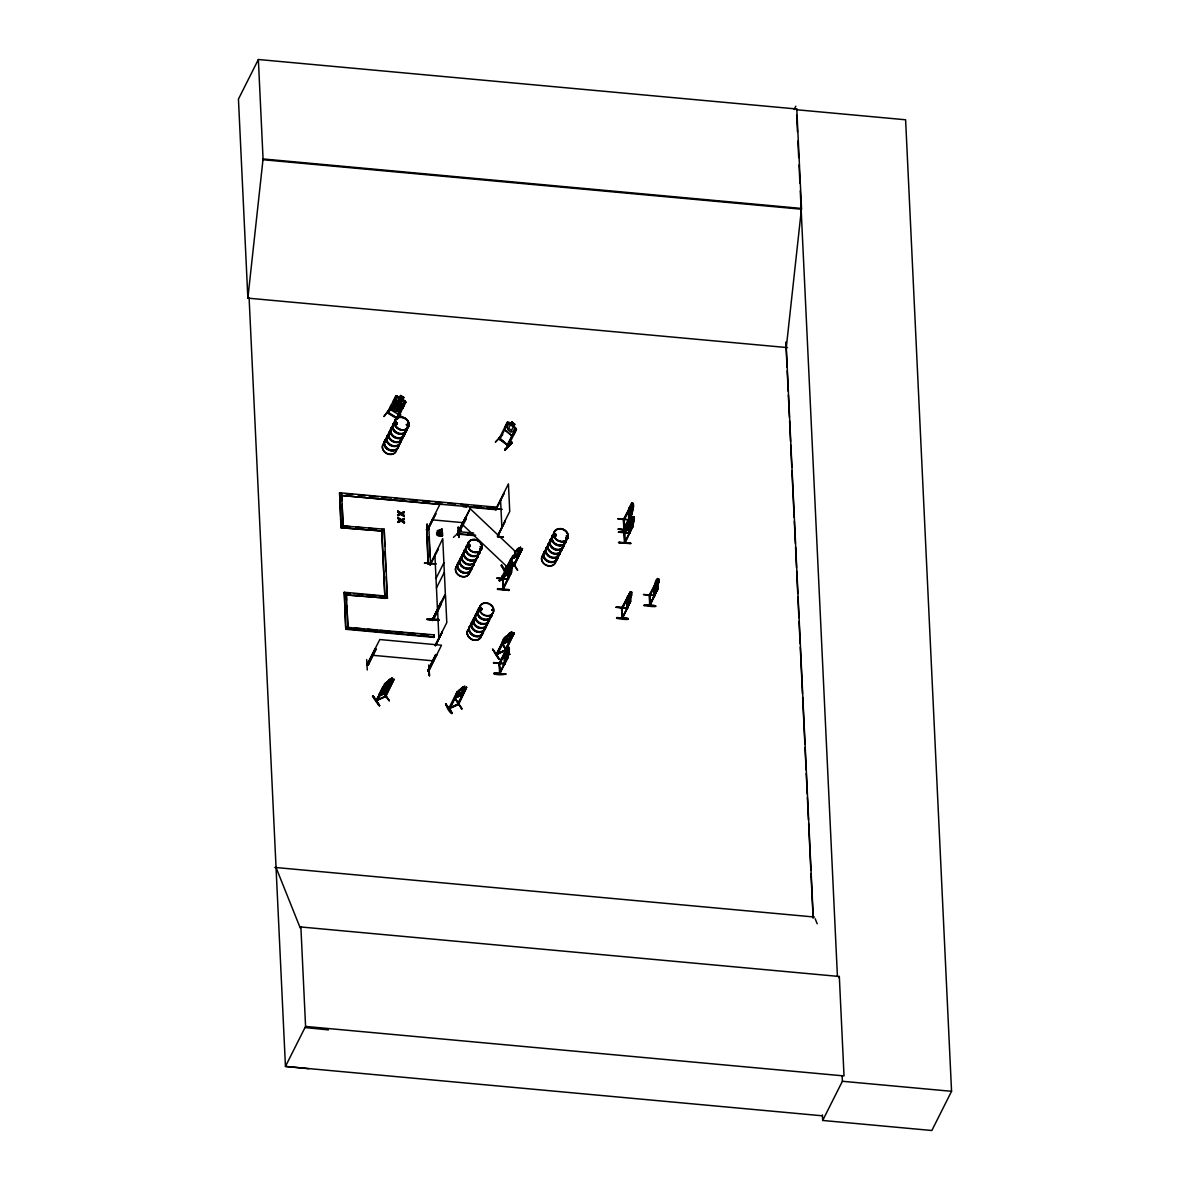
<?xml version="1.0" encoding="UTF-8"?>
<svg xmlns="http://www.w3.org/2000/svg" width="1190" height="1190" viewBox="0 0 1190 1190"><rect width="100%" height="100%" fill="white"/><g stroke="black" fill="none" stroke-linecap="round" stroke-linejoin="round"><path stroke-width="1.5" d="M396.895 411.011L399.334 410.49L404.035 401.194L402.696 399.528L403.871 397.505L400.554 395.452L399.602 397.594L395.898 396.002L387.271 412.752L387.91 411.874L388.58 413.094M387.553 412.231L387.449 412.915M397.891 418.181L396.82 417.452M507.535 422.123L504.872 427.344L504.738 429.947L511.804 435.704L513.887 434.543L516.296 429.382L515.612 427.924L507.371 422.093L498.937 438.976L499.845 439.571L499.503 437.994M441.892 533.641L441.758 529.134L437.816 532.629L438.589 534.414L441.49 534.459L442.026 529.342M457.882 533.313C459.995 535.916 456.901 532.436 457.302 534.355L470.243 508.77L515.731 551.833L502.879 577.343C499.964 574.711 505.081 578.206 502.701 575.781M458.626 534.131L457.763 533.313M502.061 576.659L502.656 577.21M427.136 618.77L438.827 619.365M497.48 589.407L509.037 590.404L497.465 588.857M494.088 673.376L505.795 674.001L494.222 672.975M505.661 674.373C482.843 671.338 498.431 676.664 505.795 673.942M630.685 543.28C594.048 540.974 654.872 545.154 619.112 542.238M616.613 618.309C636.71 621.775 627.1 615.974 616.598 618.354M616.732 617.521L628.305 618.547M630.046 529.922C594.078 526.768 653.979 533.477 618.309 529.163M630.551 543.711L618.949 542.536M628.156 618.949L616.613 617.774M644.073 605.502C663.931 608.819 654.946 603.345 644.058 605.546M644.058 605.07L655.63 606.067M458.105 527.14L458.879 537.568L458.343 527.215M511.551 568.27L511.328 570.62L509.513 574.22L508.636 574.056L509.127 567.645L510.941 564.045L511.358 565.101M377.215 700.226L376.159 700.746L384.653 683.759M377.617 700.166L376.457 700.166L385.01 684.592L376.397 701.059L376.947 700.226M384.608 696.596L393.444 680.442L385.857 696.522L384.742 696.403M376.68 700.494L385.798 696.447L377.423 699.809M433.16 618.264L432.684 619.142L445.357 593.84L442.74 538.624L430.126 564.863L430.349 563.242M432.684 619.038L440.91 602.467L432.967 618.473M508.234 567.377L510.956 562.216L502.507 580.14L507.639 570.664M503.206 578.682L502.939 580.051M511.67 568.285L511.447 572.405L503.013 589.347L511.239 572.673M503.504 589.288L502.671 578.444L502.998 589.243M504.262 655.065C497.004 668.453 499.562 658.873 500.187 672.231M499.636 664.481L507.371 647.851L507.029 648.758M499.577 673.525L507.476 657.029L507.922 657.996L499.651 673.748L508.368 655.021L508.085 656.895M395.139 423.194L396.121 422.405L395.987 423.67M395.63 422.941L396.032 423.61M396.597 424.161L397.133 423.179M397.252 423.893L397.103 422.986M407.039 424.295L408.274 424.25M408.244 424.205L407.798 424.443M407.813 423.819L407.828 424.592M408.096 424.309L407.605 424.607M468.488 545.08L468.86 546.522L470.184 546.359M468.399 545.303L469.634 544.931M470.139 545.407L469.053 546.21L469.455 544.886M470.065 545.764L469.723 546.701M480.165 546.686L481.429 546.805M480.433 547.013L481.4 546.731M480.076 608.7L481.653 609.89M482.158 609.459C482.634 608.298 479.347 610.723 480.953 608.298M481.087 609.726L481.95 608.982M491.842 610.098L492.809 609.949L492.124 610.411M492.943 610.589L492.288 609.592L493.017 609.92M556.325 534.771L555.299 535.485M556.102 534.801L556.265 535.678M566.232 535.887L567.288 535.574M566.41 536.08L567.332 536.378M441.49 534.459L441.46 529.208M509.201 650.841L506.048 658.71L505.2 658.546L505.735 652.135L507.55 648.535L507.952 649.591C510.406 642.154 508.814 657.46 508.948 647.479M658.115 584.498L656.062 590.433L655.199 590.285L655.75 583.874M630.031 508.071L629.48 514.482L630.343 514.63L633.496 506.776L633.363 503.43L632.247 505.527L631.845 504.471L623.917 520.491L623.411 519.331M624.259 519.732L624.096 518.795M624.051 528.881L624.661 528.226M632.887 516.534L623.932 532.897L624.527 543.057L632.991 526.114L632.797 516.401L632.902 518.721L634.002 516.802L632.872 518.899L632.47 517.843L624.557 533.864L624.036 532.704M624.348 529.505L623.739 528.628L632.381 512.831L623.902 529.684L623.739 528.732L632.143 512.994L624.304 529.714L623.694 518.751L623.292 519.524M624.215 532.332L624.988 542.878M624.899 533.105L623.962 533.626L624.795 532.198L624.691 542.253M621.998 608.521L622.474 607.644M622.504 617.179L622.147 618.294L630.611 601.366M649.472 595.699L649.606 605.368L657.847 588.797L650.023 605.517L649.368 594.762M659.052 579.411L658.085 581.33C657.758 572.107 658.115 597.365 658.234 584.498L659.082 579.232L657.966 581.33L657.549 580.274L649.621 596.175M649.74 603.97L650.305 604.951L649.785 595.907M249.126 298.244L247.862 298.14L263.064 158.954L258.364 59.5L796.794 109.004L801.51 208.443L786.293 347.495L786.025 341.976L813.231 916.925M503.072 537.285L497.465 536.75M449.85 708.541L449.017 707.99L450.088 707.5M464.1 692.52L462.151 694.886L454.714 698.307L457.139 691.613L466.629 687.255L457.451 704.435M457.317 704.614L466.168 688.489L458.566 704.584L457.823 704.376M504.813 569.236C506.196 569.147 505.274 570.114 504.664 569.608M512.816 555.581L505.438 569.281M496.572 653.607L505.289 650.246L497.018 653.994M514.467 564.804L513.113 565.86L522.499 548.59L513.336 566.187L514.407 565.756L513.113 565.86L521.964 549.735L514.303 565.786M514.065 633.035L504.872 650.231M506.33 649.695L496.275 654.277L504.768 637.304M511.224 562.721L511.566 572.405L507.937 578.34L507.461 570.352M632.247 512.816L633.363 506.762M632.857 526.099L634.121 520.149M630.477 601.352L630.417 591.653L630.626 594.152L631.622 592.04L630.492 594.137L630.09 593.081L622.117 609.131L621.567 608.045L622.861 616.837M628.275 596.681L627.74 603.092L628.588 603.256L630.64 597.306L630.626 601.441M498.937 438.976L499.116 438.173L508.264 445.908L516.49 429.367L513.678 426.213L514.794 424.295L511.774 421.855L514.705 424.384L513.604 426.288L514.794 428.162L512.979 431.762L510.703 432.074L507.892 429.783L507.163 427.017L508.963 423.417L510.793 423.997L511.849 422.004M507.996 446.22L507.461 445.253M503.191 587.845L503.4 588.381M499.086 663.499L499.636 673.644M499.874 663.871L499.012 664.318M500.083 673.644L499.369 662.934M624.72 541.539L624.988 543.071L632.768 526.367L624.438 542.982M621.894 607.584L622.548 618.22L630.388 601.619L622.623 617.417M649.086 595.268L658.011 578.846M630.655 521.443L630.12 527.854L630.968 528.003L634.166 520.194L634.002 516.802M440.642 534.92L441.847 529.714M433.279 620.168L433.577 620.094M470.258 507.312L495.977 509.677L504.039 493.419L495.709 509.528L496.572 508.576M495.933 508.517L496.185 509.618L496.498 508.532M458.284 532.599L457.674 532.064L466.108 516.505L458.224 532.585M458.507 532.004L457.674 532.064M497.584 588.648L509.156 589.571L509.022 590.448M466.227 519.019L465.186 518.528L466.227 519.019L457.942 534.875L458.998 531.707L473.694 533.061M441.921 529.208L441.758 532.674M505.482 661.952L504.307 662.815L503.92 654.842L513.515 632.738C508.651 634.434 501.377 637.587 502.373 643.924M628.023 606.632L626.907 607.227L627.413 596.428M654.872 583.606C653.756 613.534 651.956 581.464 657.609 578.444M439.586 534.905L441.669 529.699M435.168 645.694L446.8 622.578L445.491 594.97L432.758 620.659M495.992 508.532L495.947 508.889M428.162 529.342L427.418 529.238M395.363 422.688L395.303 423.714M462.285 557.411L462.107 558.184M480.492 546.656L481.414 546.954M473.977 620.823L473.798 621.596M481.4 609.607L480.73 608.105M554.555 534.28L554.689 535.53L556.042 535.678M556.31 534.95L554.957 534.95M258.364 59.5L238.446 99.097L247.862 298.14L787.557 347.614M439.036 504.441L341.679 495.501L496.215 509.186L496.126 507.178L339.581 492.734L340.965 527.735L382.035 531.008L340.965 527.735M341.589 493.478L343.211 527.944M396.002 396.091L393.414 401.238L393.414 403.812M392.417 405.255L388.282 413.465M393.801 402.413L396.359 397.415M399.736 411.844L396.434 418.553L404.466 402.443M397.445 418.523L396.865 417.541L396.329 418.478M402.755 399.438L405.894 402.19L397.296 418.969L387.375 412.811M398.605 417.556L400.866 415.057M345.665 627.249L434.097 634.865L433.948 637.379L345.769 629.272L344.282 592.248L385.114 596.012L379.357 595.982M346.29 592.947L347.926 627.457M384.712 546.031L384.191 529.193L343.122 525.935L350.47 526.605M400.42 513.44L397.743 512.176L397.877 511.075L401.015 513.083L403.99 511.685L403.856 512.845L401.521 513.931L404.02 516.267L400.926 514.273L397.906 515.701L398.04 514.541L400.42 513.44L397.877 511.075M397.906 515.701L398.04 514.541M400.732 520.149L398.07 518.899L398.189 517.784L401.328 519.807L404.303 518.394L404.184 519.554L401.848 520.64L404.347 522.975L401.253 520.997L398.234 522.425L398.353 521.265L400.732 520.149L398.189 517.784M397.713 511.403L401.015 513.083M400.926 514.273L404.02 516.267M401.521 513.931L404.035 512.518M398.234 522.425L398.353 521.265M403.856 512.845L403.99 511.685M345.769 629.272L344.282 592.248M398.025 518.111L401.328 519.807M401.253 520.997L404.347 522.975M403.99 515.478L401.685 513.604M401.848 520.64L404.347 519.227M404.184 519.554L404.303 518.394M404.303 522.187L402.012 520.313M384.965 598.511L381.693 529.476L383.939 529.684M387.449 598.228L346.379 594.955L387.449 598.228L384.191 529.193M426.987 529.49L427.21 524.016L427.255 534.667M428.043 563.926L426.66 528.925L428.906 529.134L430.542 563.644L428.043 563.926L430.289 564.134M427.299 529.342L440.032 504.144M427.403 529.743L435.763 513.708L427.85 529.847L428.103 528.702M427.939 529.386L435.763 513.708M428.906 529.134L426.407 529.416M366.699 659.632L367.264 670M368.29 664.838L376.055 649.145L375.014 649.056L367.308 664.511M368.171 664.823L376.055 649.145M442.412 535.798C428.95 537.895 443.171 521.458 442.591 535.634M437.474 535.336L442.427 535.738M424.473 563.227L436.209 563.896L424.503 563.078M442.174 531.023L437.251 530.576M430.126 564.863L438.351 548.173M430.066 564.715L438.396 549.111M502.463 434.856L495.561 441.892M499.622 439.452L507.877 423.566L507.044 422.896L507.639 423.819M373.125 695.927C392.67 725.245 359.707 676.5 379.565 705.506M453.45 537.315L461.333 530.338M511.774 421.855L510.808 423.774M461.541 525.563L470.898 506.985M436.001 578.474L443.885 562.796M458.001 534.994L457.629 533.745M389.071 683.848L382.6 687.433L379.119 694.35C379.03 698.456 387.33 691.524 388.401 689.664M377.319 700.731L386.214 683.001L389.145 679.758M388.996 679.639L392.179 678.211L384.563 683.789M505.11 450.088L512.146 442.799L505.11 450.132L504.813 449.433M507.133 445.581L515.211 429.531M389.428 679.728L391.287 678.806M507.104 445.61L512.845 434.231M436.447 587.964L444.331 572.286M391.971 678.226L391.004 680.159L392.239 680.04L390.424 683.64L385.188 687.374L384.4 686.6L386.185 685.306M391.079 680.264L392.105 678.107M390.29 683.715L386.155 689.635L383.269 691.093L382.496 690.334M504.694 449.686L511.849 442.159L512.161 442.873M390.469 685.395L386.438 692.045M438.842 620.526L427.374 619.276M383.522 692.803L389.249 700.776L383.567 692.58M440.91 602.467L433.086 619.187M433.056 620.288L441.103 604.535M490.206 508.383L501.912 509.201M496.126 507.178L495.977 509.677M495.665 509.454L508.428 483.854L509.737 511.462L497.346 536.095M434.097 634.865L433.948 637.379M435.138 645.233L442.382 631.667L435.57 645.739M435.54 645.263L441.624 633.184M427.731 670.729L435.689 654.634L436.73 654.738L428.742 670.863L427.731 670.729L429.278 670.208M435.689 654.634L427.939 670.744L427.879 669.896M428.98 670.773L429.248 669.851M428.831 670.803L441.52 645.203L379.803 639.536L367.011 664.719L368.603 664.63L367.561 664.645M308.879 1068.724L285.451 1066.433L305.577 1026.435L844.022 1075.924L839.322 976.484L300.877 926.98L300.296 928.126L276.05 867.54M505.319 520.551L497.866 536.08M497.747 536.125L505.348 521.027M429.441 675.756L428.861 665.091L429.426 675.459M429.382 675.741L428.876 665.389M501.6 564.938C504.902 575.573 513.768 580.943 501.526 564.997M508.398 578.935L497.004 578.147M497.033 578.191L508.591 579.158L496.87 578.325M499.607 580.973L507.356 574.294L499.592 580.988L499.279 580.214M499.324 580.303L506.999 573.892M506.211 566.619L504.634 569.757L505.601 569.311M507.223 565.384L504.991 570.084M502.016 576.689L510.168 560.624L510.941 561.353L510.168 560.624M502.611 577.254L503.43 576.54M502.507 580.14L510.733 563.465L502.849 579.143L503.548 587.83M517.858 548.873L519.747 548.01M511.581 568.314L512.682 566.395L512.355 562.989L511.507 564.923M507.476 572.807L512.488 563.004M512.801 555.7L513.604 556.518L516.564 555.15L518.914 552.889L520.729 549.289L519.465 549.364L520.447 547.445M519.539 549.468L520.58 547.326L514.601 552.101M507.669 575.99L512.682 566.395M502.835 588.41L510.837 572.628L511.284 573.61M445.581 704.004C458.894 719.816 447.797 713.479 445.804 703.692M517.486 570.233L511.269 560.505M457.228 691.583L448.749 708.466M449.18 708.853L457.585 692.446L456.93 693.16M457.585 692.446L449.641 708.035M461.854 708.898L455.517 699.259L461.809 708.883M457.005 694.454L457.808 695.272L460.768 693.919L463.118 691.643L464.784 686.08L458.596 690.408M460.709 689.575L461.69 687.641M452.185 713.122L445.61 703.974M466.51 687.314L457.808 704.956M461.854 708.675L455.815 699.318M499.041 659.394C484.449 634.508 498.952 662.205 499.666 658.873M504.486 638.881L496.557 654.634L505.125 638.152M497.346 653.786L497.48 653.176M497.435 654.307L506.36 636.576L508.264 635.192C508.041 632.797 514.898 629.912 511.284 633.943L513.589 632.842M505.11 663.752L493.642 662.533M507.922 651.748L509.781 654.47L503.058 644.965M509.305 633.378L508.19 635.177M504.857 650.335L513.708 634.211L499.488 663.529M499.027 663.604L507.609 646.72L508.338 655.036M508.085 649.606L509.082 647.494M505.363 661.938L507.937 656.806M794.191 109.435L795.812 106.193M796.794 109.004L796.437 109.733L905.605 119.773L951.554 1091.304L931.844 1130.5L822.677 1120.459L822.409 1114.896M617.818 518.81L629.391 519.881M629.168 507.907L631.771 502.641L632.277 505.348M623.411 520.327L631.697 503.787M624.17 519.019L624.452 528.152M630.046 533.061L618.607 531.811M632.366 505.527L633.348 503.608M633.169 506.524L632.753 505.125M624.096 533.849L632.336 517.174M633.705 517.858L633.809 519.896M616.108 607.272L627.621 607.926M616.241 607.108L627.636 607.926M621.716 609.102L629.956 592.412L622.132 608.209M631.325 593.096L631.429 595.134M631.622 592.04L630.804 597.365M622.013 618.071L622.876 617.625M643.537 594.613L655.11 595.684M649.011 595.327L649.413 594.554M657.415 579.59L649.576 596.309M658.888 582.327L658.472 580.928M650.008 604.505L657.951 588.529L649.621 605.487M838.742 977.63L839.322 976.484M822.677 1120.459L842.386 1081.279L842.118 1075.715M499.889 663.975L499.83 662.889M438.589 534.414L441.52 529.624M393.83 400.033L395.318 399.989L403.946 406.028M392.908 401.863L396.731 403.246M391.227 405.195L391.302 407.754C391.793 413.019 405.255 411.071 399.111 412.409M391.302 407.754L391.406 405.165M398.248 414.15L400.301 412.96L398.234 414.343L390.365 409.568L390.484 406.995M397.534 401.372L402.146 404.972M402.949 407.947L399.855 405.136L401.149 406.891M395.452 396.85L396.166 397.698M395.839 396.091L397.326 396.062M393.236 401.268L393.31 403.827L401.119 408.661L403.291 407.367M383.998 416.396L390.32 408.125L384.072 416.396M388.386 413.451L388.788 412.752L396.687 417.645M399.572 397.371L397.609 397.207L395.794 400.807L396.687 403.38L399.795 405.314L402.235 404.793M403.812 397.609L400.48 395.541M405.894 402.19L405.061 400.777M405.373 403.008L404.273 402.726M397.505 418.895L400.495 414.432M450.028 708.452L458.805 690.855L460.723 689.486M458.849 704.019L448.823 708.511M458.507 704.554L449.046 708.838M441.758 529.134L440.122 531.35L438.218 531.796M387.36 690.334C370.432 698.545 386.006 692.639 389.353 688.028M391.213 684.414L389.338 686.734L382.169 690.26M391.376 684.473C390.38 686.585 381.573 693.294 382.064 688.906M517.918 556.102L519.896 553.766M437.95 533.581L441.416 529.49M396.865 423.58L396.82 422.718M468.711 545.808L469.529 545.124M470.169 545.913L469.232 546.284M480.403 609.206L480.656 608.432M556.399 535.381L555.492 535.887M379.075 705.804L372.5 696.447M500.916 565.488L507.818 574.621M493.121 649.725L499.562 659.096M368.156 665.225L367.264 665.165M427.671 670.312L428.846 670.401M508.755 422.108L510.867 423.923M504.768 427.27L504.843 429.932L511.879 435.614M495.397 442.115L502.641 434.662M499.755 439.497L500.38 438.753M516.043 430.2L514.958 429.783M504.59 449.716L511.849 442.159M384.444 688.653L382.273 690.884L383.329 690.349M437.816 532.629L441.386 529.342M439.065 531.335L441.594 529.134M384.117 686.303L382.6 687.433M381.737 689.174L383.165 687.939M501.927 576.451L502.344 576.079M499.116 580.541L507.089 573.61L507.371 574.368M384.727 683.863L386.096 682.703M384.906 695.927L385.857 695.555M457.615 703.945L458.224 704.093M629.778 517.888L628.618 518.751L629.644 517.992M630.403 531.261L629.257 532.123L630.403 531.38M628.023 606.498L626.877 607.376L626.624 599.403M654.366 594.405L655.363 593.676L654.336 594.554M507.832 578.191L508.844 577.462M430.512 564.789L430.602 563.971M395.735 422.822L396.508 422.524M397.058 423.967L395.288 423.387M555.165 534.131L555.968 534.072M555.819 535.47L556.206 534.593M567.318 536.274L566.5 536.199M401.075 408.557L403.172 407.278M390.171 681.796L387.003 683.268M385.857 685.946L388.743 684.488L385.962 685.827M385.144 691.167L382.258 692.625L381.484 691.866M379.149 695.629L386.482 692.059M386.081 682.658L393.979 679.297L385.129 696.343M385.01 684.592L384.385 685.336M393.682 680.769L392.596 680.873M376.263 700.687L386.185 695.823M389.249 700.776L383.909 692.639M400.852 513.411L403.827 512.012M398.07 515.374L401.089 513.946M401.164 520.134L404.139 518.721M398.397 522.098L401.417 520.67M397.877 514.868L400.256 513.768M398.189 521.592L400.569 520.476M520.58 547.326L517.412 548.783L516.445 550.717M514.407 551.699L522.499 548.59M522.187 550.063L521.101 550.137M510.451 559.449L517.962 556.132L510.51 559.553M511.64 560.579L517.65 570.144M508.814 567.526L505.304 569.564M514.378 564.848L513.619 565.622M505.274 569.519L509.037 567.853M506.211 636.278L508.323 635.296M513.931 634.538L512.845 634.612M502.269 644.028L509.707 640.607C516.371 633.125 501.154 648.937 502.18 642.436M502.849 645.292L506.434 649.591M506.211 649.264L505.14 649.755L506.3 649.785M496.736 654.56L506.048 650.216M503.013 644.965L509.751 654.441M463.743 688.236L466.629 687.255M466.391 688.817L465.305 688.891M462.092 694.782L454.714 698.307M450.013 707.663L457.525 704.212M387.464 412.454L388.416 412.826M468.786 544.782L469.901 544.886M480.463 608.179L480.001 609.265M499.354 437.92L508.264 445.908L498.922 438.827M507.52 444.554L508.294 445.64M384.995 696.879L393.905 679.207L391.213 680.144M502.954 645.203L509.394 654.604M400.331 408.572L397.877 409.092L394.753 407.203L393.86 404.645M511.224 633.839L512.473 633.749L508.309 639.625L505.348 640.979L504.545 640.175M392.998 401.952L402.83 407.902M555.775 535.396L554.763 534.622M492.392 609.875L492.244 609.905M502.344 576.302L503.013 576.912M511.254 562.602L511.492 565.101M510.391 564.357L510.733 563.465M430.334 564.447L430.825 563.391M440.969 603.404L440.508 602.423M438.723 620.154L427.151 619.157L438.708 620.228M507.922 657.996L507.476 657.029M375.029 649.413L376.07 649.502M435.704 655.006L436.745 655.095M493.523 662.77L505.229 663.589M427.85 670.714L428.861 670.773M492.957 508.755L501.778 509.409M498.253 536.541L503.221 536.943L498.119 537.092M438.961 620.317L427.225 619.618M263.064 158.954L801.51 208.443M262.692 159.683L801.138 209.187M632.292 503.043L632.663 510.956M633.407 506.806L633.244 503.415M632.188 513.931L631.741 512.964M617.848 518.662L629.421 519.732M634.166 520.194L633.868 516.787M345.264 493.82L352.612 494.505M358.116 495.01L365.464 495.68M369.138 496.022L378.316 496.87M381.99 497.197L391.183 498.045M394.857 498.387L404.035 499.22M409.553 499.726L416.902 500.41M422.405 500.916L429.754 501.585M435.257 502.091L442.606 502.775M448.124 503.281L455.473 503.95M460.976 504.456L468.325 505.14M473.843 505.646L481.191 506.315M486.695 506.821L494.043 507.505M462.91 506.643L466.584 506.985M632.812 527.304L632.366 526.337M618.473 532.034L630.194 532.927M432.149 519.822L463.014 522.663M467.938 533.046L471.612 533.373M459.102 533.715L475.628 535.247M458.849 534.206L475.39 535.723M355.974 527.125L363.322 527.795M368.841 528.301L376.189 528.97M657.891 589.734L657.445 588.767M643.567 594.465L655.14 595.536M629.599 593.304L629.956 592.412M631.786 595.446L631.488 592.04M630.432 602.557L629.986 601.575M616.093 607.287L627.665 608.343M344.044 592.739L349.964 593.289M353.638 593.631L362.816 594.465M366.49 594.807L375.683 595.654M347.51 627.428L351.184 627.77M354.858 628.097L364.036 628.945M367.71 629.287L376.903 630.12M380.577 630.462L389.755 631.31M395.273 631.816L402.622 632.485M408.125 632.991L415.474 633.675M420.992 634.181L428.34 634.85M346.007 628.781L434.186 636.888M506.524 648.52L507.044 658.71M504.843 651.867L503.92 654.842M371.92 655.214L433.636 660.881M274.786 867.421L814.495 917.044M842.386 1081.279L951.554 1091.304M822.052 1115.774L285.451 1066.433L249.112 298.125L247.847 297.991M304.997 1027.565L328.425 1029.871M397.668 401.417L395.675 401.045L392.864 406.563L393.771 409.122M394.678 402.964L396.672 403.336M481.013 608.105L482.01 608.685M429.129 669.836L428.103 670.104M458.031 531.975L457.838 531.722M513.44 632.827L514.169 632.961M397.341 402.056L400.465 403.96M396.344 403.975L399.468 405.879M395.526 405.656L398.65 407.56M391.48 407.635L399.171 412.32M397.267 396.151L404.912 400.896M397.46 401.848L400.569 403.767M387.568 412.528L397.46 418.374M500.291 438.917L507.431 444.718M458.076 534.935L457.347 534.325M462.36 524.448L507.847 567.511M632.262 503.147L623.352 519.539L623.887 529.565M630.507 591.772L621.552 608.149L622.072 618.071M386.75 686.957C389.041 687.85 386.185 689.769 385.872 687.716M380.071 692.714L380.16 694.097M373.05 695.986L379.595 705.551M454.595 696.894L454.833 698.203M445.729 703.751L452.126 713.167M402.964 404.764L403.752 406.073M815.165 918.725L817.188 923.782M379.164 694.187L379.223 695.734M511.031 565.741L511.224 568.909M509.231 569.341L509.409 572.509M505.066 663.901L493.493 662.904M426.779 524.284L427.031 529.461M796.69 115.266L797.479 131.837M797.91 141.045L798.698 157.615M799.04 164.979L799.918 183.394M800.26 190.772L837.388 975.651M785.98 344.862L787.036 367.13M787.215 370.834L788.182 391.242M788.36 394.961L789.416 417.229M789.58 420.933L790.547 441.341M790.725 445.06L791.781 467.328M791.96 471.032L794.147 517.427M794.325 521.131L795.381 543.399M795.56 547.117L796.512 567.526M796.69 571.23L797.746 593.498M797.925 597.216L798.892 617.625M799.07 621.329L800.111 643.597M800.29 647.315L802.491 693.696M802.655 697.414L804.857 743.795M805.035 747.513L806.091 769.766M806.255 773.485L807.222 793.894M807.4 797.598L808.456 819.865M808.635 823.584L810.821 869.964M811 873.683L813.112 918.219M658.933 579.396L659.082 582.564M630.031 533.254L618.458 532.183M628.781 518.617L629.287 507.818L628.29 510.793L628.751 518.766M629.406 531.99L628.885 524.15L629.391 532.138M500.544 499.532L501.853 527.14M437.608 610.649L438.917 638.256M434.856 554.287L437.474 609.518M428.995 536.883L429.947 556.861M426.66 528.925L428.281 563.435M404.154 515.151L404.184 515.939M404.466 521.86L404.511 522.648M384.98 551.491L385.917 571.468M386.17 576.912L387.122 596.904M381.782 531.305L384.876 596.696M341.664 495.248L341.932 500.707M342.095 504.337L343.122 526.129M346.379 594.762L346.632 600.221M346.885 605.665L347.837 625.643M339.581 492.734L341.218 527.259M300.877 926.98L305.577 1026.435M390.365 406.935L390.365 409.568M476.089 558.541A7.408 6.188 26.7 0 1 465.588 563.108A7.408 6.188 26.7 0 1 465.067 551.996M480.001 550.836A7.452 6.233 26.7 0 1 469.44 555.447A7.452 6.233 26.7 0 1 468.905 544.261M477.666 556.816A7.452 6.233 26.7 0 1 467.268 559.761A7.452 6.233 26.7 0 1 465.29 549.468M480.016 548.664A7.557 6.307 26.7 0 1 475.822 556.087A7.557 6.307 26.7 0 1 466.525 551.863A7.557 6.307 26.7 0 1 469.098 543.696M475.985 558.839A7.452 6.233 26.7 0 1 465.424 563.435A7.452 6.233 26.7 0 1 464.888 552.249M477.726 553.216A7.557 6.307 26.7 0 1 469.143 560.401A7.557 6.307 26.7 0 1 465.349 549.155M478.172 554.704A7.557 6.307 26.7 0 1 468.339 559.821A7.557 6.307 26.7 0 1 465.454 548.932M478.187 554.451A7.452 6.233 26.7 0 1 468.488 559.493A7.452 6.233 26.7 0 1 465.662 548.739M480.046 548.426A7.452 6.233 26.7 0 1 471.582 555.522A7.452 6.233 26.7 0 1 467.834 544.425M475.762 559.181A7.408 6.188 26.7 0 1 466.123 564.209A7.408 6.188 26.7 0 1 463.297 553.514M473.798 563.168A7.452 6.233 26.7 0 1 463.237 567.764A7.452 6.233 26.7 0 1 462.717 556.578M471.627 567.496A7.452 6.233 26.7 0 1 461.065 572.093A7.452 6.233 26.7 0 1 460.53 560.906M471.686 568.924A7.557 6.307 26.7 0 1 460.322 571.364A7.557 6.307 26.7 0 1 460.604 560.579M474.037 562.929A7.557 6.307 26.7 0 1 463.327 567.585A7.557 6.307 26.7 0 1 462.791 556.251M474.141 562.706A7.557 6.307 26.7 0 1 463.431 567.362A7.557 6.307 26.7 0 1 462.895 556.028M469.886 570.873A7.408 6.188 26.7 0 1 460.247 575.886A7.408 6.188 26.7 0 1 457.421 565.205M471.969 567.035A7.557 6.307 26.7 0 1 462.137 572.152A7.557 6.307 26.7 0 1 459.251 561.249M471.999 566.767A7.452 6.233 26.7 0 1 462.3 571.825A7.452 6.233 26.7 0 1 459.459 561.07M474.007 564.09A7.452 6.233 26.7 0 1 463.609 567.05A7.452 6.233 26.7 0 1 461.631 556.741M469.797 571.126A7.452 6.233 26.7 0 1 460.099 576.183A7.452 6.233 26.7 0 1 457.257 565.428M406.876 428.445A7.452 6.233 26.7 0 1 396.315 433.041A7.452 6.233 26.7 0 1 395.779 421.855M407.248 427.716A7.452 6.233 26.7 0 1 396.687 432.312A7.452 6.233 26.7 0 1 396.151 421.126M406.117 424.399A7.452 6.233 26.7 0 1 406.921 426.02M404.704 432.773A7.452 6.233 26.7 0 1 395.006 437.816A7.452 6.233 26.7 0 1 392.164 427.061M404.927 432.52A7.557 6.307 26.7 0 1 394.217 437.191A7.557 6.307 26.7 0 1 393.682 425.841M405.046 432.297A7.557 6.307 26.7 0 1 394.336 436.968A7.557 6.307 26.7 0 1 393.801 425.618M405.061 432.044A7.452 6.233 26.7 0 1 394.5 436.641A7.452 6.233 26.7 0 1 393.979 425.455M407.099 428.207A7.557 6.307 26.7 0 1 396.389 432.863A7.557 6.307 26.7 0 1 395.853 421.513M407.218 427.984A7.557 6.307 26.7 0 1 396.508 432.639A7.557 6.307 26.7 0 1 395.972 421.29M402.889 436.373A7.452 6.233 26.7 0 1 393.191 441.43A7.452 6.233 26.7 0 1 390.35 430.676M402.637 434.454A7.408 6.188 26.7 0 1 394.217 441.505A7.408 6.188 26.7 0 1 390.498 430.482M402.637 436.789A7.408 6.188 26.7 0 1 392.135 441.356A7.408 6.188 26.7 0 1 391.614 430.23M398.501 445.09A7.452 6.233 26.7 0 1 388.803 450.147A7.452 6.233 26.7 0 1 385.962 439.393M398.843 444.629A7.557 6.307 26.7 0 1 388.133 449.299A7.557 6.307 26.7 0 1 387.598 437.95M398.873 444.376A7.452 6.233 26.7 0 1 388.297 448.972A7.452 6.233 26.7 0 1 387.776 437.786M396.687 448.719A7.452 6.233 26.7 0 1 386.11 453.316A7.452 6.233 26.7 0 1 385.59 442.13M396.761 448.466A7.408 6.188 26.7 0 1 387.122 453.494A7.408 6.188 26.7 0 1 384.296 442.799M398.724 444.852A7.557 6.307 26.7 0 1 388.892 449.969A7.557 6.307 26.7 0 1 386.021 439.08M400.346 439.08A7.452 6.233 26.7 0 1 391.882 446.176A7.452 6.233 26.7 0 1 388.133 435.064M401.015 440.3A7.557 6.307 26.7 0 1 391.183 445.432A7.557 6.307 26.7 0 1 388.297 434.529M401.045 440.047A7.452 6.233 26.7 0 1 391.346 445.09A7.452 6.233 26.7 0 1 388.505 434.35M487.796 621.939A7.423 6.203 26.7 0 1 477.264 626.52A7.423 6.203 26.7 0 1 476.744 615.379M491.693 614.248A7.452 6.233 26.7 0 1 481.132 618.845A7.452 6.233 26.7 0 1 480.596 607.659M489.521 618.577A7.452 6.233 26.7 0 1 478.945 623.173A7.452 6.233 26.7 0 1 478.425 611.987M489.566 620.005A7.557 6.307 26.7 0 1 478.216 622.444A7.557 6.307 26.7 0 1 478.499 611.645M491.916 614.01A7.557 6.307 26.7 0 1 481.206 618.666A7.557 6.307 26.7 0 1 480.671 607.317M491.857 615.453A7.557 6.307 26.7 0 1 480.507 617.893A7.557 6.307 26.7 0 1 480.79 607.093M487.647 622.221A7.423 6.203 26.7 0 1 477.993 627.249A7.423 6.203 26.7 0 1 475.167 616.554M489.551 616.152A7.452 6.233 26.7 0 1 481.087 623.248A7.452 6.233 26.7 0 1 477.339 612.151M491.887 615.171A7.452 6.233 26.7 0 1 481.489 618.116A7.452 6.233 26.7 0 1 479.511 607.822M487.617 622.385A7.467 6.233 26.7 0 1 477.904 627.442A7.467 6.233 26.7 0 1 475.048 616.673M485.49 626.58A7.452 6.233 26.7 0 1 474.929 631.176A7.452 6.233 26.7 0 1 474.394 619.99M485.847 625.851A7.452 6.233 26.7 0 1 475.286 630.447A7.452 6.233 26.7 0 1 474.765 619.261M483.319 630.893A7.452 6.233 26.7 0 1 472.757 635.505A7.452 6.233 26.7 0 1 472.222 624.304M483.542 630.655A7.557 6.307 26.7 0 1 472.832 635.326A7.557 6.307 26.7 0 1 472.296 623.977M483.482 632.113A7.557 6.307 26.7 0 1 472.118 634.553A7.557 6.307 26.7 0 1 472.4 623.753M485.713 626.327A7.557 6.307 26.7 0 1 475.003 630.997A7.557 6.307 26.7 0 1 474.468 619.648M485.832 626.104A7.557 6.307 26.7 0 1 475.122 630.774A7.557 6.307 26.7 0 1 474.587 619.425M481.459 634.523A7.423 6.203 26.7 0 1 471.805 639.551A7.423 6.203 26.7 0 1 468.979 628.841M481.593 634.27A7.423 6.203 26.7 0 1 471.924 639.298A7.423 6.203 26.7 0 1 469.098 628.588M483.512 631.831A7.452 6.233 26.7 0 1 473.114 634.776A7.452 6.233 26.7 0 1 471.136 624.467M474.974 616.926A7.423 6.203 26.7 0 0 477.8 627.621A7.423 6.203 26.7 0 0 487.454 622.593A7.423 6.203 26.7 0 1 477.815 627.606A7.423 6.203 26.7 0 1 474.974 616.911M481.578 634.374A7.467 6.233 26.7 0 1 471.865 639.432A7.467 6.233 26.7 0 1 469.024 628.662M565.726 538.341A7.438 6.218 26.7 0 1 561.606 545.66A7.438 6.218 26.7 0 1 552.457 541.495A7.438 6.218 26.7 0 1 554.986 533.462M563.078 547.504A7.452 6.233 26.7 0 1 551.788 547.787A7.452 6.233 26.7 0 1 552.8 537.776M563.569 542.67A7.452 6.233 26.7 0 1 563.733 546.002M563.792 542.402A7.557 6.307 26.7 0 1 559.597 549.825A7.557 6.307 26.7 0 1 550.301 545.6A7.557 6.307 26.7 0 1 552.874 537.434M564.239 543.889A7.557 6.307 26.7 0 1 553.529 548.56A7.557 6.307 26.7 0 1 552.993 537.211M564.239 543.637A7.438 6.218 26.7 0 1 553.707 548.218A7.438 6.218 26.7 0 1 553.172 537.062M562.037 547.98A7.423 6.203 26.7 0 1 551.52 552.562A7.423 6.203 26.7 0 1 551 541.42M562.156 547.742A7.423 6.203 26.7 0 1 551.639 552.324A7.423 6.203 26.7 0 1 551.119 541.182M565.964 538.073A7.557 6.307 26.7 0 1 557.381 545.273A7.557 6.307 26.7 0 1 553.588 534.013M566.083 537.85A7.557 6.307 26.7 0 1 557.5 545.05A7.557 6.307 26.7 0 1 553.692 533.789M566.44 539.308A7.452 6.233 26.7 0 1 556.741 544.365A7.452 6.233 26.7 0 1 553.9 533.611M561.844 548.382A7.423 6.203 26.7 0 1 551.312 552.963A7.423 6.203 26.7 0 1 550.791 541.822M555.968 560.073A7.423 6.203 26.7 0 1 545.437 564.655A7.423 6.203 26.7 0 1 544.916 553.514M555.834 560.312A7.423 6.203 26.7 0 1 545.317 564.893A7.423 6.203 26.7 0 1 544.797 553.752M557.366 555.001A7.452 6.233 26.7 0 1 549.84 562.349A7.452 6.233 26.7 0 1 544.068 552.22M557.589 554.733A7.557 6.307 26.7 0 1 549.006 561.918A7.557 6.307 26.7 0 1 545.213 550.673M557.708 554.51A7.557 6.307 26.7 0 1 549.126 561.695A7.557 6.307 26.7 0 1 545.317 550.449M558.051 555.968A7.438 6.218 26.7 0 1 548.367 560.996A7.438 6.218 26.7 0 1 545.526 550.271M559.85 552.368A7.438 6.218 26.7 0 1 550.182 557.396A7.438 6.218 26.7 0 1 547.341 546.671M560.207 551.892A7.557 6.307 26.7 0 1 550.375 557.024A7.557 6.307 26.7 0 1 547.489 546.121M560.237 551.639A7.452 6.233 26.7 0 1 550.539 556.682A7.452 6.233 26.7 0 1 547.697 545.942M401.64 404.823L398.397 405.76L399.468 409.39L397.52 405.76L393.667 405.879L397.014 404.897L396.032 401.432L397.891 404.868L401.64 404.823M508.368 567.392L507.371 570.367L508.368 567.496M629.793 521.175L628.885 524.15L629.793 521.175M399.275 398.248L394.545 407.575L397.668 409.479L402.384 400.167L399.275 398.248M398.04 402.071L399.721 403.931L398.04 402.071M399.037 400.152L400.718 402.012L399.037 400.152M400.956 396.329L402.637 398.219L400.956 396.329M510.465 424.652L508.666 428.251L511.477 430.542L513.277 426.927L510.465 424.652M512.102 422.807L513.589 424.919L512.102 422.807M387.776 682.227L384.043 689.546L386.929 688.088L390.677 680.799L387.776 682.227M387.509 683.447L389.368 682.495L387.509 683.447M516.192 551.372L514.378 554.971L517.338 553.618L519.152 550.018L516.192 551.372M512.206 564.06L511.998 566.738L512.206 564.06M460.396 690.126L458.581 693.725L461.541 692.372L463.356 688.772L460.396 690.126M462.047 687.641L463.951 686.764L462.047 687.641M507.937 635.847L506.122 639.447L509.082 638.078L510.897 634.478L507.937 635.847M509.603 633.348L511.492 632.47L509.603 633.348M507.639 650.231L505.824 653.831L505.973 656.999L507.788 653.399L507.639 650.231M508.785 648.55L508.561 651.228L508.785 648.55M631.92 506.166L630.105 509.766L630.254 512.935L632.069 509.335L631.92 506.166M632.559 519.539L630.745 523.139L630.893 526.307L632.708 522.707L632.559 519.539M630.164 594.777L628.365 598.377L628.513 601.56L630.328 597.945L630.164 594.777M657.639 581.97L655.824 585.569L655.973 588.738L657.787 585.138L657.639 581.97M398.561 399.349L401.908 401.387L398.561 399.349M468.875 548.501A7.452 6.233 26.7 0 0 481.37 549.646A7.452 6.233 26.7 0 0 474.661 539.382A7.452 6.233 26.7 0 0 468.875 548.501M468.726 548.828A7.408 6.188 26.7 0 0 481.147 549.973A7.408 6.188 26.7 0 0 474.483 539.784A7.408 6.188 26.7 0 0 468.726 548.828M468.801 548.62A7.467 6.233 26.7 0 0 481.325 549.78A7.467 6.233 26.7 0 0 474.602 539.501A7.467 6.233 26.7 0 0 468.801 548.62M395.735 426.094A7.452 6.233 26.7 0 0 408.244 427.24A7.452 6.233 26.7 0 0 401.536 416.991A7.452 6.233 26.7 0 0 395.735 426.094A7.467 6.233 26.7 0 0 408.185 427.389A7.467 6.233 26.7 0 0 401.461 417.11A7.467 6.233 26.7 0 0 395.675 426.228A7.467 6.233 26.7 0 0 408.2 427.374A7.467 6.233 26.7 0 0 401.476 417.095A7.467 6.233 26.7 0 0 395.66 426.243M395.601 426.437A7.408 6.188 26.7 0 0 408.021 427.582A7.408 6.188 26.7 0 0 401.357 417.378A7.408 6.188 26.7 0 0 395.601 426.437M480.582 611.883A7.423 6.203 26.7 0 0 493.032 613.014A7.423 6.203 26.7 0 0 486.353 602.795A7.423 6.203 26.7 0 0 480.582 611.883M480.403 612.255A7.423 6.203 26.7 0 0 492.853 613.4A7.423 6.203 26.7 0 0 486.16 603.181A7.423 6.203 26.7 0 0 480.403 612.255M554.971 537.672A7.423 6.203 26.7 0 0 567.422 538.817A7.423 6.203 26.7 0 0 560.728 528.583A7.423 6.203 26.7 0 0 554.971 537.672M554.778 538.044A7.423 6.203 26.7 0 0 567.228 539.189A7.423 6.203 26.7 0 0 560.549 528.97A7.423 6.203 26.7 0 0 554.778 538.044M554.852 537.835A7.467 6.233 26.7 0 0 567.377 538.981A7.467 6.233 26.7 0 0 560.654 528.702A7.467 6.233 26.7 0 0 554.852 537.835"/></g></svg>
